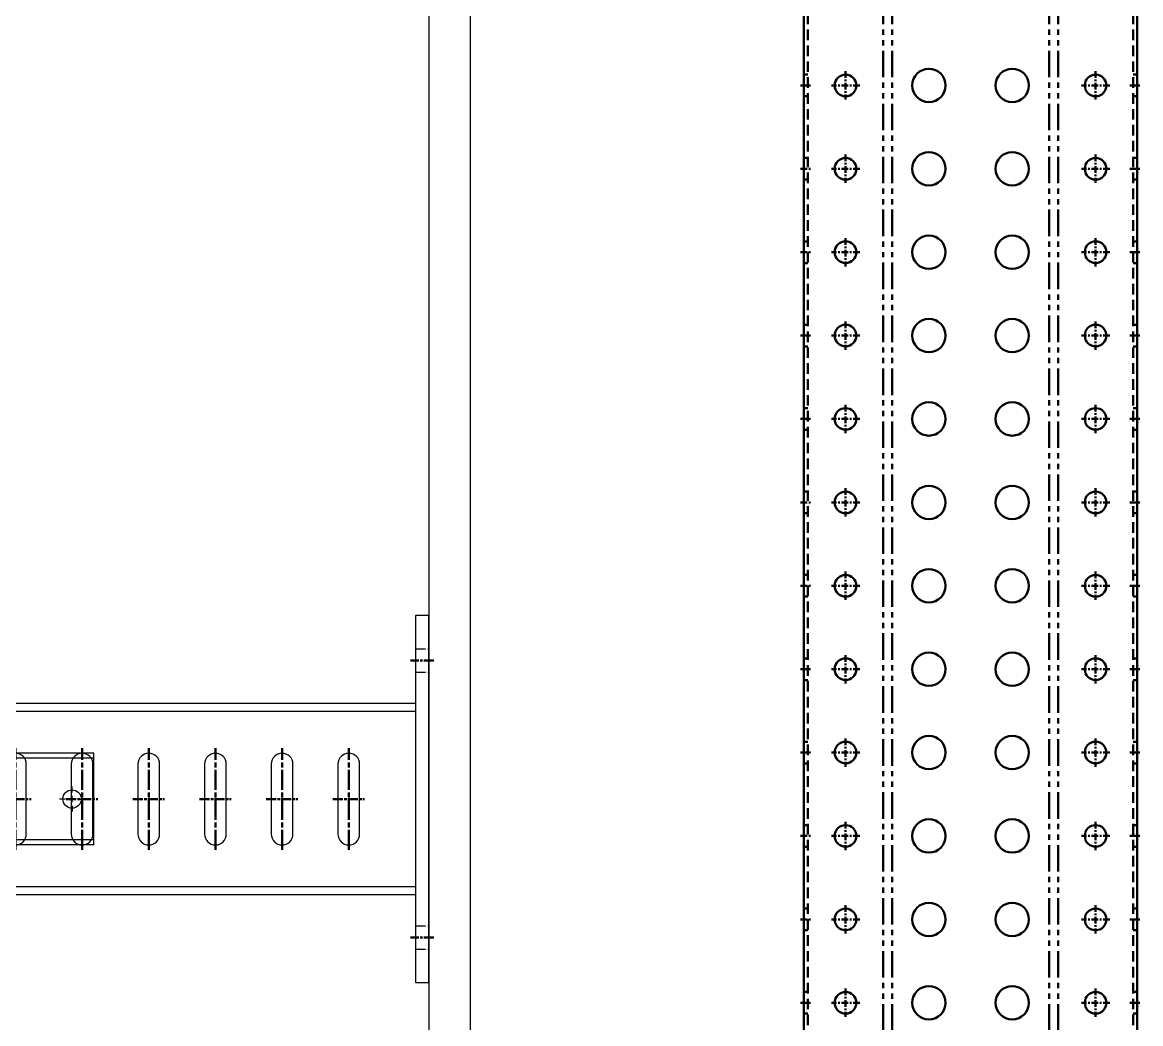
# Model space of a CAD drawing. Header units: millimetres. Extents: x -677815 to 476396, y -125373 to 39000.
# Drawn here: x 438532 to 439203, y -37967 to -37367 of the extents above; entities that cross this region are included whole.
import ezdxf

# ---------------------------------------------------------------- set-up
doc = ezdxf.new("R2010")
doc.units = ezdxf.units.MM
for name, pattern in [('Xref Rapid Pick$0$AM_ISO02W050', [7.5, 6, -1.5]), ('Xref Rapid Pick$0$AM_ISO08W050', [18, 12, -1.5, 3, -1.5]), ('Xref Rapid Pick$0$AM_ISO08W050x2', [9, 6, -0.75, 1.5, -0.75]), ('Xref Rapid Pick$0$CENTER', [7, 4, -1, 1, -1]), ('Xref Rapid Pick$0$HIDDEN', [9.525, 6.35, -3.175]), ('Xref Rapid Pick$0$MultiDeck$0$Conveyor - Ground 940 aisles$0$HIDDEN', [9.525, 6.35, -3.175]), ('Xref Rapid Pick$0$PHANTOM2', [31.75, 15.875, -3.175, 3.175, -3.175, 3.175, -3.175])]:
    doc.linetypes.add(name, pattern=pattern)
for name, color, linetype, lineweight in [('AM_BOR', 4, 'Continuous', 25), ('Xref Rapid Pick$0$AM_BOR', 4, 'Continuous', 25), ('Xref Rapid Pick$0$BEAM_SIGMA', 2, 'Continuous', 50), ('Xref Rapid Pick$0$Center', 7, 'Xref Rapid Pick$0$AM_ISO08W050', 50), ('Xref Rapid Pick$0$Conv- Product Out', 6, 'Continuous', 25), ('Xref Rapid Pick$0$Hidden', 9, 'Xref Rapid Pick$0$AM_ISO02W050', 25)]:
    doc.layers.add(name, color=color, linetype=linetype, lineweight=lineweight)
doc.layers.add('Xref Rapid Pick$0$MultiDeck$0$Conveyor - Ground 940 aisles$0$D', color=7, linetype='Continuous')
doc.layers.add('Xref Rapid Pick$0$MultiDeck$0$Conveyor - Ground 940 aisles$0$H', color=7, linetype='Xref Rapid Pick$0$MultiDeck$0$Conveyor - Ground 940 aisles$0$HIDDEN')

# ---------------------------------------------------------------- blocks, each defined once
blk = doc.blocks.new('*U794')
at = {"color": 8, "linetype": 'Xref Rapid Pick$0$CENTER'}
for p, q in [((3950, 27), (3950, 20.6)), ((4000, 27), (4000, 20.6)), ((4050, 27), (4050, 20.6)), ((4100, 27), (4100, 20.6)), ((4150, 27), (4150, 20.6)), ((4200, 27), (4200, 20.6)), ((4250, 27), (4250, 20.6)), ((4300, 27), (4300, 20.6)), ((4350, 27), (4350, 20.6)), ((4400, 27), (4400, 20.6)), ((4450, 27), (4450, 20.6)), ((4500, 27), (4500, 20.6)), ((3950, -8.5), (3950, 8.5)), ((4000, -8.5), (4000, 8.5)), ((4050, -8.5), (4050, 8.5)), ((4100, -8.5), (4100, 8.5)), ((4150, -8.5), (4150, 8.5)), ((4200, -8.5), (4200, 8.5)), ((4250, -8.5), (4250, 8.5)), ((4300, -8.5), (4300, 8.5)), ((4350, -8.5), (4350, 8.5)), ((4400, -8.5), (4400, 8.5)), ((4450, -8.5), (4450, 8.5)), ((4500, -8.5), (4500, 8.5)), ((3958.5, 0), (3941.5, 0)), ((4008.5, 0), (3991.5, 0)), ((4058.5, 0), (4041.5, 0)), ((4108.5, 0), (4091.5, 0)), ((4158.5, 0), (4141.5, 0)), ((4208.5, 0), (4191.5, 0)), ((4258.5, 0), (4241.5, 0)), ((4308.5, 0), (4291.5, 0)), ((4358.5, 0), (4341.5, 0)), ((4408.5, 0), (4391.5, 0)), ((4458.5, 0), (4441.5, 0)), ((4508.5, 0), (4491.5, 0)), ((3950, -158.5), (3950, -141.5)), ((4000, -158.5), (4000, -141.5)), ((4050, -158.5), (4050, -141.5)), ((4100, -158.5), (4100, -141.5)), ((4150, -158.5), (4150, -141.5)), ((4200, -158.5), (4200, -141.5)), ((4250, -158.5), (4250, -141.5)), ((4300, -158.5), (4300, -141.5)), ((4350, -158.5), (4350, -141.5)), ((4400, -158.5), (4400, -141.5)), ((4450, -158.5), (4450, -141.5)), ((4500, -158.5), (4500, -141.5)), ((3958.5, -150), (3941.5, -150)), ((4008.5, -150), (3991.5, -150)), ((4058.5, -150), (4041.5, -150)), ((4108.5, -150), (4091.5, -150)), ((4158.5, -150), (4141.5, -150)), ((4208.5, -150), (4191.5, -150)), ((4258.5, -150), (4241.5, -150)), ((4308.5, -150), (4291.5, -150)), ((4358.5, -150), (4341.5, -150)), ((4408.5, -150), (4391.5, -150)), ((4458.5, -150), (4441.5, -150)), ((4508.5, -150), (4491.5, -150)), ((3950, -170.6), (3950, -177)), ((4000, -170.6), (4000, -177)), ((4050, -170.6), (4050, -177)), ((4100, -170.6), (4100, -177)), ((4150, -170.6), (4150, -177)), ((4200, -170.6), (4200, -177)), ((4250, -170.6), (4250, -177)), ((4300, -170.6), (4300, -177)), ((4350, -170.6), (4350, -177)), ((4400, -170.6), (4400, -177)), ((4450, -170.6), (4450, -177)), ((4500, -170.6), (4500, -177))]:
    blk.add_line(p, q, dxfattribs=at)
for p, q in [((32175, 25), (-25, 25)), ((32175, -175), (-25, -175))]:
    blk.add_line(p, q)
at = {"color": 8, "linetype": 'Xref Rapid Pick$0$HIDDEN'}
for p, q in [((32175, 22.6), (-25, 22.6)), ((3943.5, 25), (3943.5, 22.6)), ((3956.5, 25), (3956.5, 22.6)), ((3993.5, 25), (3993.5, 22.6)), ((4006.5, 25), (4006.5, 22.6)), ((4043.5, 25), (4043.5, 22.6)), ((4056.5, 25), (4056.5, 22.6)), ((4093.5, 25), (4093.5, 22.6)), ((4106.5, 25), (4106.5, 22.6)), ((4143.5, 25), (4143.5, 22.6)), ((4156.5, 25), (4156.5, 22.6)), ((4193.5, 25), (4193.5, 22.6)), ((4206.5, 25), (4206.5, 22.6)), ((4243.5, 25), (4243.5, 22.6)), ((4256.5, 25), (4256.5, 22.6)), ((4293.5, 25), (4293.5, 22.6)), ((4306.5, 25), (4306.5, 22.6)), ((4343.5, 25), (4343.5, 22.6)), ((4356.5, 25), (4356.5, 22.6)), ((4393.5, 25), (4393.5, 22.6)), ((4406.5, 25), (4406.5, 22.6)), ((4443.5, 25), (4443.5, 22.6)), ((4456.5, 25), (4456.5, 22.6)), ((4493.5, 25), (4493.5, 22.6)), ((4506.5, 25), (4506.5, 22.6)), ((32175, -172.6), (-25, -172.6)), ((3943.5, -172.6), (3943.5, -175)), ((3956.5, -172.6), (3956.5, -175)), ((3993.5, -172.6), (3993.5, -175)), ((4006.5, -172.6), (4006.5, -175)), ((4043.5, -172.6), (4043.5, -175)), ((4056.5, -172.6), (4056.5, -175)), ((4093.5, -172.6), (4093.5, -175)), ((4106.5, -172.6), (4106.5, -175)), ((4143.5, -172.6), (4143.5, -175)), ((4156.5, -172.6), (4156.5, -175)), ((4193.5, -172.6), (4193.5, -175)), ((4206.5, -172.6), (4206.5, -175)), ((4243.5, -172.6), (4243.5, -175)), ((4256.5, -172.6), (4256.5, -175)), ((4293.5, -172.6), (4293.5, -175)), ((4306.5, -172.6), (4306.5, -175)), ((4343.5, -172.6), (4343.5, -175)), ((4356.5, -172.6), (4356.5, -175)), ((4393.5, -172.6), (4393.5, -175)), ((4406.5, -172.6), (4406.5, -175)), ((4443.5, -172.6), (4443.5, -175)), ((4456.5, -172.6), (4456.5, -175)), ((4493.5, -172.6), (4493.5, -175)), ((4506.5, -172.6), (4506.5, -175))]:
    blk.add_line(p, q, dxfattribs=at)
at = {"color": 9, "linetype": 'Xref Rapid Pick$0$PHANTOM2'}
for p, q in [((32175, -22.54), (-25, -22.54)), ((32175, -27.9), (-25, -27.9)), ((32175, -122.1), (-25, -122.1)), ((32175, -127.46), (-25, -127.46))]:
    blk.add_line(p, q, dxfattribs=at)
at = {"extrusion": (0, 0, -1)}
for centre in [(-3950, 0), (-4000, 0), (-4050, 0), (-4100, 0), (-4150, 0), (-4200, 0), (-4250, 0), (-4300, 0), (-4350, 0), (-4400, 0), (-4450, 0), (-4500, 0)]:
    blk.add_circle(centre, 6.5, dxfattribs=at)
for centre, radius in [((3950, -50), 10), ((4000, -50), 10), ((4050, -50), 10), ((4100, -50), 10), ((4150, -50), 10), ((4200, -50), 10), ((4250, -50), 10), ((4300, -50), 10), ((4350, -50), 10), ((4400, -50), 10), ((4450, -50), 10), ((4500, -50), 10), ((3950, -100), 10), ((4000, -100), 10), ((4050, -100), 10), ((4100, -100), 10), ((4150, -100), 10), ((4200, -100), 10), ((4250, -100), 10), ((4300, -100), 10), ((4350, -100), 10), ((4400, -100), 10), ((4450, -100), 10), ((4500, -100), 10), ((3950, -150), 6.5), ((4000, -150), 6.5), ((4050, -150), 6.5), ((4100, -150), 6.5), ((4150, -150), 6.5), ((4200, -150), 6.5), ((4250, -150), 6.5), ((4300, -150), 6.5), ((4350, -150), 6.5), ((4400, -150), 6.5), ((4450, -150), 6.5), ((4500, -150), 6.5)]:
    blk.add_circle(centre, radius)
blk = doc.blocks.new('Xref Rapid Pick$0$SLOT (0deg)')
blk.add_lwpolyline([(-21, 6.5, 1), (-21, -6.5), (21, -6.5, 1), (21, 6.5)], format="xyb", close=True)
at = {"layer": 'Xref Rapid Pick$0$Center', "linetype": 'Xref Rapid Pick$0$AM_ISO08W050x2', "lineweight": 50}
blk.add_line((0, 9.5), (0, -9.5), dxfattribs=at)
at = {"layer": 'Xref Rapid Pick$0$Center', "lineweight": 50}
blk.add_line((-30.5, 0), (30.5, 0), dxfattribs=at)
blk = doc.blocks.new('*U869')
for p, q in [((-27.5, 28.5), (27.5, 28.5)), ((-27.5, -131.5), (-27.5, 28.5)), ((-24.5, -131.5), (-24.5, 28.5)), ((24.5, -131.5), (24.5, 28.5)), ((27.5, -131.5), (27.5, 28.5)), ((-95.25, 18.7), (-29.95, 18.7)), ((-95.25, 18.7), (-95.25, 13.7)), ((-95.25, 13.7), (-29.95, 13.7)), ((29.95, 18.7), (95.25, 18.7)), ((95.25, 13.7), (29.95, 13.7)), ((95.25, 18.7), (95.25, 13.7)), ((-27.5, -131.5), (27.5, -131.5))]:
    blk.add_line(p, q)
for centre in [(0, -67.5), (0, -118.5)]:
    blk.add_circle(centre, 5.5)
for centre, start, end in [((-29.95, 10.5), 0, 90), ((29.95, 10.5), 90, 180)]:
    blk.add_arc(centre, 3.2, start, end)
at = {"layer": 'Xref Rapid Pick$0$MultiDeck$0$Conveyor - Ground 940 aisles$0$D'}
for p, q in [((0, 2), (0, 21)), ((-2, 0), (-21, 0)), ((-1, 0), (1, 0)), ((0, -1), (0, 1)), ((2, 0), (21, 0)), ((0, -2), (0, -21)), ((0, -63.5), (0, -60)), ((0, -69.5), (0, -65.5)), ((-4, -67.5), (-7.5, -67.5)), ((-2, -67.5), (2, -67.5)), ((0, -71.5), (0, -75)), ((4, -67.5), (7.5, -67.5)), ((0, -114.5), (0, -111)), ((-4, -118.5), (-7.5, -118.5)), ((-2, -118.5), (2, -118.5)), ((0, -120.5), (0, -116.5)), ((4, -118.5), (7.5, -118.5)), ((0, -122.5), (0, -126))]:
    blk.add_line(p, q, dxfattribs=at)
at = {"layer": 'Xref Rapid Pick$0$MultiDeck$0$Conveyor - Ground 940 aisles$0$D', "linetype": 'Xref Rapid Pick$0$MultiDeck$0$Conveyor - Ground 940 aisles$0$HIDDEN'}
for p, q in [((-26.75, 10.5), (-26.75, -1.64)), ((-21.75, 10.5), (-21.75, -1.48)), ((21.75, 10.5), (21.75, -1.48)), ((26.75, 10.5), (26.75, -1.64))]:
    blk.add_line(p, q, dxfattribs=at)
blk.add_circle((0, 0), 20, dxfattribs=at)
for centre, radius, start, end in [((-29.95, 10.5), 8.2, 0, 90), ((29.95, 10.5), 8.2, 90, 180), ((0, 0), 26.8, 183.50044, 356.49956), ((0, 0), 21.8, 183.8813, 356.1187)]:
    blk.add_arc(centre, radius, start, end, dxfattribs=at)
at = {"layer": 'Xref Rapid Pick$0$MultiDeck$0$Conveyor - Ground 940 aisles$0$H'}
for p, q in [((-88.65, 18.7), (-88.65, 13.7)), ((-63.65, 18.7), (-63.65, 13.7)), ((63.65, 18.7), (63.65, 13.7)), ((88.65, 18.7), (88.65, 13.7))]:
    blk.add_line(p, q, dxfattribs=at)
blk = doc.blocks.new('*U900')
for p, q in [((-52.5, 1208), (-52.5, 8)), ((52.5, 8), (52.5, 1208))]:
    blk.add_line(p, q)
for points in [[(-57.5, 1208), (57.5, 1208), (57.5, 8), (-57.5, 8)], [(-110, 0), (110, 0), (110, 8), (-110, 8)]]:
    blk.add_lwpolyline(points, close=True)
at = {"layer": 'Xref Rapid Pick$0$Center', "linetype": 'Xref Rapid Pick$0$AM_ISO08W050x2', "lineweight": 50}
for p, q in [((-83, -3), (-83, 11)), ((83, -3), (83, 11))]:
    blk.add_line(p, q, dxfattribs=at)
at = {"layer": 'Xref Rapid Pick$0$Hidden'}
for p, q in [((-90, 8), (-90, 0)), ((-76, 8), (-76, 0)), ((76, 8), (76, 0)), ((90, 8), (90, 0))]:
    blk.add_line(p, q, dxfattribs=at)
for name, p in [('*U869', (0, 332.5)), ('Xref Rapid Pick$0$SLOT (0deg)', (0, 248)), ('Xref Rapid Pick$0$SLOT (0deg)', (0, 208)), ('Xref Rapid Pick$0$SLOT (0deg)', (0, 168)), ('Xref Rapid Pick$0$SLOT (0deg)', (0, 128)), ('Xref Rapid Pick$0$SLOT (0deg)', (0, 88)), ('Xref Rapid Pick$0$SLOT (0deg)', (0, 48))]:
    blk.add_blockref(name, p)
blk = doc.blocks.new('Xref Rapid Pick')
at = {"layer": 'Xref Rapid Pick$0$AM_BOR', "color": 6}
blk.add_lwpolyline([(438800.83, -41930), (438800.83, -9742.68), (438775.83, -9742.68), (438775.83, -41930)], close=True, dxfattribs=at)
at = {"layer": 'Xref Rapid Pick$0$BEAM_SIGMA', "rotation": 90}
blk.add_blockref('*U794', (439025.83, -41905), dxfattribs=at)
at = {"layer": 'Xref Rapid Pick$0$Conv- Product Out', "rotation": 89.99999999999999}
blk.add_blockref('*U900', (438775.83, -37832.85), dxfattribs=at)

msp = doc.modelspace()

# ---------------------------------------------------------------- block references
at = {"layer": 'AM_BOR'}
msp.add_blockref('Xref Rapid Pick', (0, 0), dxfattribs=at)

doc.saveas('drawing.dxf')
